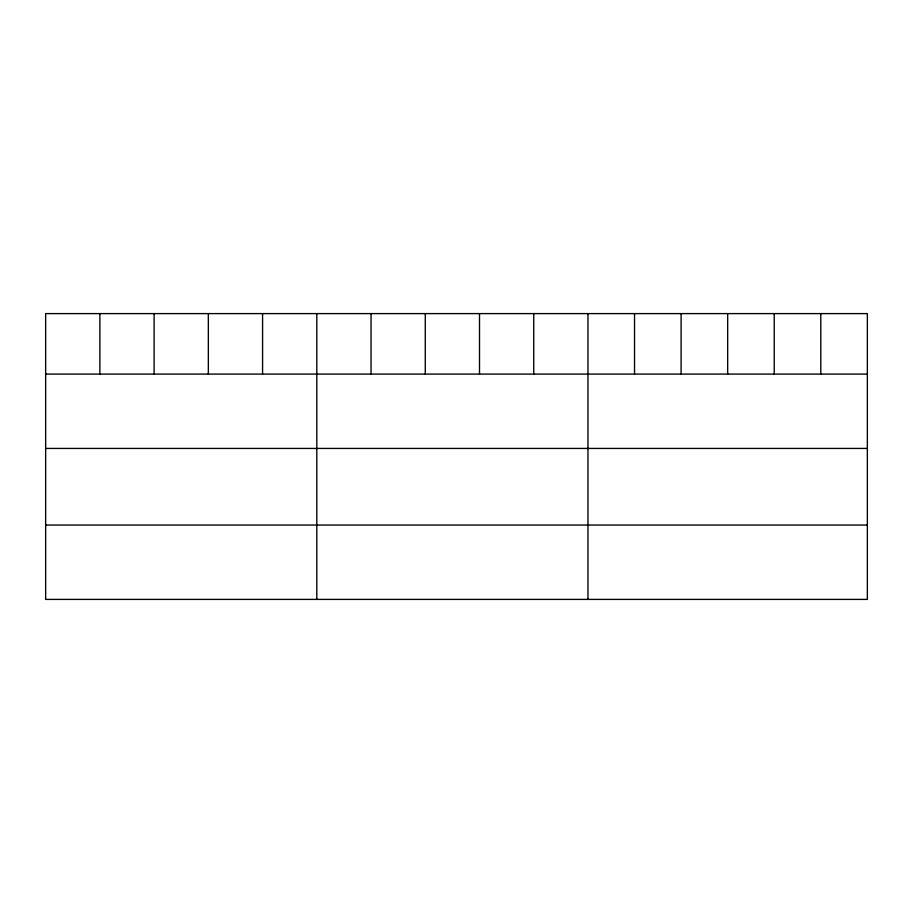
<?xml version="1.0" encoding="UTF-8"?>
<svg xmlns="http://www.w3.org/2000/svg" width="913" height="913" viewBox="0 0 913 913"><rect width="100%" height="100%" fill="white"/><g stroke="black" fill="none" stroke-linecap="round" stroke-linejoin="round"><path stroke-width="1.37" d="M867.35 374.079L867.35 599.396L45.65 599.396L45.65 313.604L867.35 313.604L867.35 374.079L45.65 374.079M45.65 448.431L867.35 448.431M45.65 525.043L867.35 525.043M820.787 313.604L820.787 374.079M774.224 313.604L774.224 374.079M727.661 313.604L727.661 374.079M681.098 313.604L681.098 374.079M634.535 313.604L634.535 374.079M587.972 313.604L587.972 599.396M533.74 313.604L533.74 374.079M479.508 313.604L479.508 374.079M425.275 313.604L425.275 374.079M371.043 313.604L371.043 374.079M316.811 313.604L316.811 599.396M262.579 313.604L262.579 374.079M208.347 313.604L208.347 374.079M154.114 313.604L154.114 374.079M99.882 313.604L99.882 374.079"/></g></svg>
